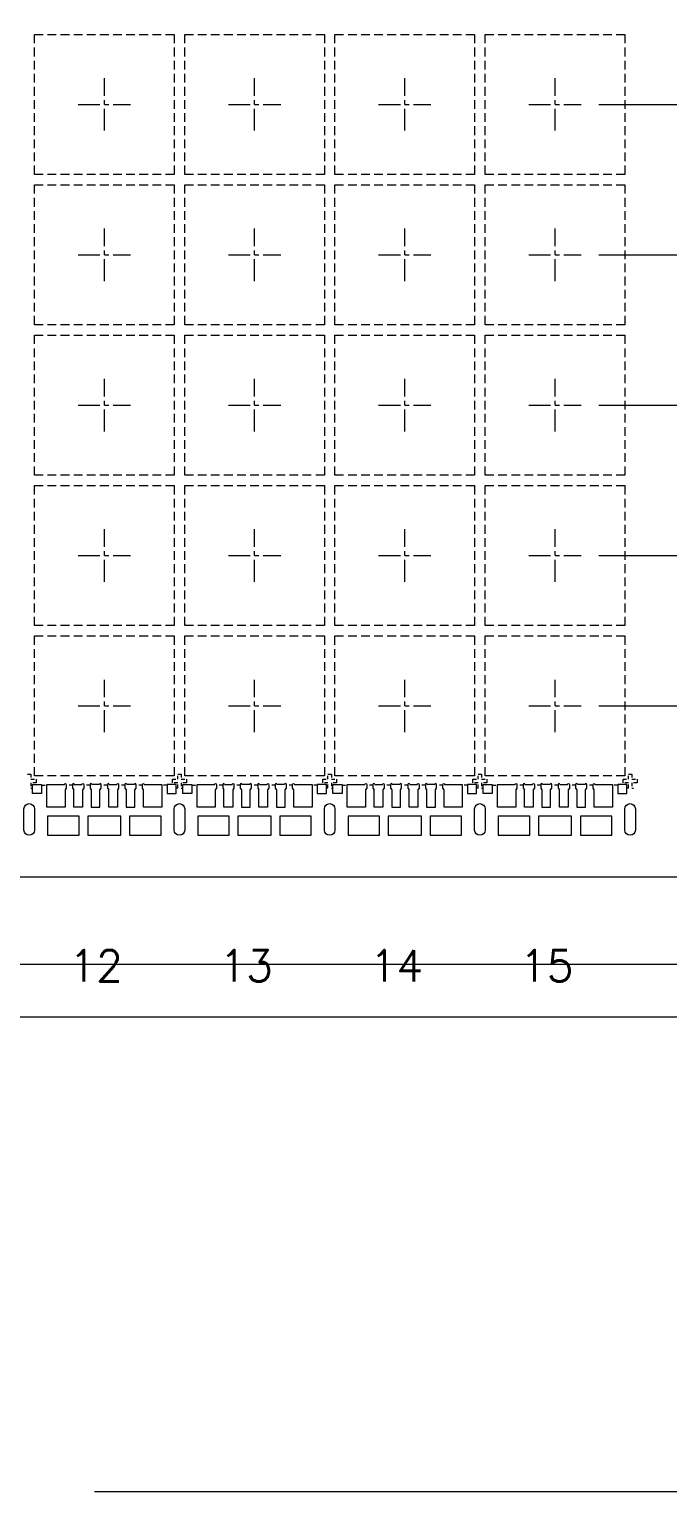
# Model space of a CAD drawing. Header units: millimetres. Extents: x 2103 to 2391, y 501 to 745.
# Drawn here: x 2218.71 to 2236.99, y 622.39 to 664.21 of the extents above; entities that cross this region are included whole.
import ezdxf

# ---------------------------------------------------------------- set-up
doc = ezdxf.new("R2010")
doc.units = ezdxf.units.MM
for name, pattern in [('CENTER', [2, 1.25, -0.25, 0.25, -0.25]), ('DASHED', [0.75, 0.5, -0.25]), ('HIDDEN', [0.375, 0.25, -0.125])]:
    doc.linetypes.add(name, pattern=pattern)
doc.layers.get('Defpoints').update_dxf_attribs({"lineweight": 18})
for name, color, linetype, lineweight in [('1', 7, 'Continuous', 18), ('1D', 4, 'Continuous', 18), ('2D', 4, 'Continuous', 18), ('PKG', 6, 'HIDDEN', 9)]:
    doc.layers.add(name, color=color, linetype=linetype, lineweight=lineweight)
doc.layers.add('中心线', color=1, linetype='CENTER')
doc.layers.add('标注', color=4, linetype='Continuous')
doc.styles.add('宋体', font='')
doc.styles.get('宋体').set_extended_font_data('宋体')
doc.dimstyles.new('St. ZB', dxfattribs={"dimtxt": 1.25, "dimasz": 0.8, "dimexe": 0.3, "dimexo": 0.2, "dimgap": 0.3, "dimtad": 0, "dimdec": 3, "dimzin": 0, "dimdsep": 46, "dimtxsty": '宋体', "dimcen": 0.09, "dimdle": 1.6, "dimclrd": 7, "dimclre": 1, "dimclrt": 256, "dimadec": 0, "dimazin": 0, "dimtfac": 1, "dimtdec": 3, "dimtmove": 0, "dimatfit": 3, "dimfxl": 1, "dimtolj": 1, "dimtzin": 0, "dimarcsym": 0})

# ---------------------------------------------------------------- blocks, each defined once
blk = doc.blocks.new('*D10')
at = {"layer": 'Defpoints', "color": 0, "transparency": 16777216}
for p in [(2203.711, 712.452), (2234.511, 662.064), (2246.019, 662.064)]:
    blk.add_point(p, dxfattribs=at)
at = {"layer": '标注', "color": 4, "linetype": 'Continuous', "lineweight": 5, "transparency": 16777216}
blk.add_line((2235.011, 662.064), (2246.019, 662.064), dxfattribs=at)
at = {"layer": '标注', "lineweight": 0, "transparency": 16777216, "insert": (2248.895, 662.064), "char_height": 1.25, "attachment_point": 5, "style": '宋体'}
blk.add_mtext('\\A1;50.388', dxfattribs=at)
blk = doc.blocks.new('*D11')
at = {"layer": 'Defpoints', "color": 0, "transparency": 16777216}
for p in [(2203.711, 712.452), (2234.511, 657.764), (2246.019, 657.764)]:
    blk.add_point(p, dxfattribs=at)
at = {"layer": '标注', "color": 4, "linetype": 'Continuous', "lineweight": 5, "transparency": 16777216}
blk.add_line((2235.011, 657.764), (2246.019, 657.764), dxfattribs=at)
at = {"layer": '标注', "lineweight": 0, "transparency": 16777216, "insert": (2248.895, 657.764), "char_height": 1.25, "attachment_point": 5, "style": '宋体'}
blk.add_mtext('\\A1;54.688', dxfattribs=at)
blk = doc.blocks.new('*D12')
at = {"layer": 'Defpoints', "color": 0, "transparency": 16777216}
for p in [(2203.711, 712.452), (2234.511, 653.464), (2246.019, 653.464)]:
    blk.add_point(p, dxfattribs=at)
at = {"layer": '标注', "color": 4, "linetype": 'Continuous', "lineweight": 5, "transparency": 16777216}
blk.add_line((2235.011, 653.464), (2246.019, 653.464), dxfattribs=at)
at = {"layer": '标注', "lineweight": 0, "transparency": 16777216, "insert": (2248.895, 653.464), "char_height": 1.25, "attachment_point": 5, "style": '宋体'}
blk.add_mtext('\\A1;58.988', dxfattribs=at)
blk = doc.blocks.new('*D13')
at = {"layer": 'Defpoints', "color": 0, "transparency": 16777216}
for p in [(2203.711, 712.452), (2234.511, 649.164), (2246.019, 649.164)]:
    blk.add_point(p, dxfattribs=at)
at = {"layer": '标注', "color": 4, "linetype": 'Continuous', "lineweight": 5, "transparency": 16777216}
blk.add_line((2235.011, 649.164), (2246.019, 649.164), dxfattribs=at)
at = {"layer": '标注', "lineweight": 0, "transparency": 16777216, "insert": (2248.906, 649.164), "char_height": 1.25, "attachment_point": 5, "style": '宋体'}
blk.add_mtext('\\A1;63.288', dxfattribs=at)
blk = doc.blocks.new('*D14')
at = {"layer": 'Defpoints', "color": 0, "transparency": 16777216}
for p in [(2203.711, 712.452), (2234.511, 644.864), (2246.019, 644.864)]:
    blk.add_point(p, dxfattribs=at)
at = {"layer": '标注', "color": 4, "linetype": 'Continuous', "lineweight": 5, "transparency": 16777216}
blk.add_line((2235.011, 644.864), (2246.019, 644.864), dxfattribs=at)
at = {"layer": '标注', "lineweight": 0, "transparency": 16777216, "insert": (2248.906, 644.864), "char_height": 1.25, "attachment_point": 5, "style": '宋体'}
blk.add_mtext('\\A1;67.588', dxfattribs=at)
blk = doc.blocks.new('*D45')
at = {"layer": 'Defpoints', "color": 0, "transparency": 16777216}
for p in [(2203.711, 712.452), (2202.286, 637.476), (2246.253, 636.875)]:
    blk.add_point(p, dxfattribs=at)
at = {"layer": '标注', "color": 4, "linetype": 'Continuous', "lineweight": 5, "transparency": 16777216}
for p, q in [((2202.786, 637.476), (2243.053, 637.476)), ((2243.053, 637.476), (2244.653, 636.875)), ((2244.653, 636.875), (2246.253, 636.875))]:
    blk.add_line(p, q, dxfattribs=at)
at = {"layer": '标注', "lineweight": 0, "transparency": 16777216, "insert": (2249.133, 636.875), "char_height": 1.25, "attachment_point": 5, "style": '宋体'}
blk.add_mtext('\\A1;74.976', dxfattribs=at)

msp = doc.modelspace()

# ---------------------------------------------------------------- linework, layer by layer
at = {"color": 6, "linetype": 'ByBlock', "lineweight": 0}
msp.add_lwpolyline([(2240.9606, 635.96442), (2165.4606, 635.96442), (2164.4606, 636.96442), (2164.4606, 636.96442), (2164.4606, 636.96442), (2164.4606, 647.46442), (2165.0606, 647.46442, 0.41421356), (2165.4606, 647.86442), (2165.4606, 667.06442, 0.41421356), (2165.0606, 667.46442), (2164.4606, 667.46442), (2164.4606, 682.46442), (2165.0606, 682.46442, 0.41421356), (2165.4606, 682.86442), (2165.4606, 702.06442, 0.41421356), (2165.0606, 702.46442), (2164.4606, 702.46442), (2164.4606, 712.96442), (2164.4606, 712.96442), (2164.4606, 712.96442), (2165.4606, 713.96442), (2240.9606, 713.96442)], format="xyb", dxfattribs=at)
at = {"lineweight": 0, "ltscale": 10}
for points in [[(2218.8606, 641.91942), (2218.8606, 641.31442, -1), (2218.5606, 641.31442), (2218.5606, 641.91942, -1)], [(2223.1606, 641.91942), (2223.1606, 641.31442, -1), (2222.8606, 641.31442), (2222.8606, 641.91942, -1)], [(2227.4606, 641.91942), (2227.4606, 641.31442, -1), (2227.1606, 641.31442), (2227.1606, 641.91942, -1)], [(2231.7606, 641.91942), (2231.7606, 641.31442, -1), (2231.4606, 641.31442), (2231.4606, 641.91942, -1)], [(2236.0606, 641.91942), (2236.0606, 641.31442, -1), (2235.7606, 641.31442), (2235.7606, 641.91942, -1)]]:
    msp.add_lwpolyline(points, format="xyb", close=True, dxfattribs=at)
for points in [[(2219.2356, 641.71442), (2219.2356, 641.16442), (2220.1356, 641.16442), (2220.1356, 641.71442)], [(2220.3856, 641.71442), (2220.3856, 641.16442), (2221.3356, 641.16442), (2221.3356, 641.71442)], [(2221.5856, 641.71442), (2221.5856, 641.16442), (2222.4856, 641.16442), (2222.4856, 641.71442)], [(2223.5356, 641.71442), (2223.5356, 641.16442), (2224.4356, 641.16442), (2224.4356, 641.71442)], [(2224.6856, 641.71442), (2224.6856, 641.16442), (2225.6356, 641.16442), (2225.6356, 641.71442)], [(2225.8856, 641.71442), (2225.8856, 641.16442), (2226.7856, 641.16442), (2226.7856, 641.71442)], [(2227.8356, 641.71442), (2227.8356, 641.16442), (2228.7356, 641.16442), (2228.7356, 641.71442)], [(2228.9856, 641.71442), (2228.9856, 641.16442), (2229.9356, 641.16442), (2229.9356, 641.71442)], [(2230.1856, 641.71442), (2230.1856, 641.16442), (2231.0856, 641.16442), (2231.0856, 641.71442)], [(2232.1356, 641.71442), (2232.1356, 641.16442), (2233.0356, 641.16442), (2233.0356, 641.71442)], [(2233.2856, 641.71442), (2233.2856, 641.16442), (2234.2356, 641.16442), (2234.2356, 641.71442)], [(2234.4856, 641.71442), (2234.4856, 641.16442), (2235.3856, 641.16442), (2235.3856, 641.71442)]]:
    msp.add_lwpolyline(points, close=True, dxfattribs=at)
at = {"layer": '1', "lineweight": 0}
for points in [[(2219.0656, 642.61942), (2219.0656, 642.35942), (2218.8056, 642.35942), (2218.8056, 642.61942)], [(2222.6556, 642.61942), (2222.6556, 642.35942), (2222.9156, 642.35942), (2222.9156, 642.61942)], [(2223.3656, 642.61942), (2223.3656, 642.35942), (2223.1056, 642.35942), (2223.1056, 642.61942)], [(2226.9556, 642.61942), (2226.9556, 642.35942), (2227.2156, 642.35942), (2227.2156, 642.61942)], [(2227.6656, 642.61942), (2227.6656, 642.35942), (2227.4056, 642.35942), (2227.4056, 642.61942)], [(2231.2556, 642.61942), (2231.2556, 642.35942), (2231.5156, 642.35942), (2231.5156, 642.61942)], [(2231.9656, 642.61942), (2231.9656, 642.35942), (2231.7056, 642.35942), (2231.7056, 642.61942)], [(2235.5556, 642.61942), (2235.5556, 642.35942), (2235.8156, 642.35942), (2235.8156, 642.61942)]]:
    msp.add_lwpolyline(points, close=True, dxfattribs=at)
for points in [[(2219.7356, 642.46442), (2219.7356, 641.96442), (2219.2156, 641.96442), (2219.2156, 642.61942), (2219.7206, 642.61942, -1), (2219.7706, 642.61942), (2219.7706, 642.51442)], [(2221.9506, 642.51442), (2221.9506, 642.61942, -1), (2222.0006, 642.61942), (2222.5056, 642.61942), (2222.5056, 641.96442), (2221.9856, 641.96442), (2221.9856, 642.46442)], [(2224.0356, 642.46442), (2224.0356, 641.96442), (2223.5156, 641.96442), (2223.5156, 642.61942), (2224.0206, 642.61942, -1), (2224.0706, 642.61942), (2224.0706, 642.51442)], [(2226.2506, 642.51442), (2226.2506, 642.61942, -1), (2226.3006, 642.61942), (2226.8056, 642.61942), (2226.8056, 641.96442), (2226.2856, 641.96442), (2226.2856, 642.46442)], [(2228.3356, 642.46442), (2228.3356, 641.96442), (2227.8156, 641.96442), (2227.8156, 642.61942), (2228.3206, 642.61942, -1), (2228.3706, 642.61942), (2228.3706, 642.51442)], [(2230.5506, 642.51442), (2230.5506, 642.61942, -1), (2230.6006, 642.61942), (2231.1056, 642.61942), (2231.1056, 641.96442), (2230.5856, 641.96442), (2230.5856, 642.46442)], [(2232.6356, 642.46442), (2232.6356, 641.96442), (2232.1156, 641.96442), (2232.1156, 642.61942), (2232.6206, 642.61942, -1), (2232.6706, 642.61942), (2232.6706, 642.51442)], [(2234.8506, 642.51442), (2234.8506, 642.61942, -1), (2234.9006, 642.61942), (2235.4056, 642.61942), (2235.4056, 641.96442), (2234.8856, 641.96442), (2234.8856, 642.46442)]]:
    msp.add_lwpolyline(points, format="xyb", close=True, dxfattribs=at)
at = {"layer": '1', "color": 7, "lineweight": 0}
for points in [[(2220.0006, 642.61942, 1), (2219.9506, 642.61942), (2219.9506, 642.51442), (2219.9856, 642.46442)], [(2221.0006, 642.61942, 1), (2220.9506, 642.61942), (2220.9506, 642.51442), (2220.9856, 642.46442)], [(2224.3006, 642.61942, 1), (2224.2506, 642.61942), (2224.2506, 642.51442), (2224.2856, 642.46442)], [(2225.3006, 642.61942, 1), (2225.2506, 642.61942), (2225.2506, 642.51442), (2225.2856, 642.46442)], [(2228.6006, 642.61942, 1), (2228.5506, 642.61942), (2228.5506, 642.51442), (2228.5856, 642.46442)], [(2229.6006, 642.61942, 1), (2229.5506, 642.61942), (2229.5506, 642.51442), (2229.5856, 642.46442)], [(2232.9006, 642.61942, 1), (2232.8506, 642.61942), (2232.8506, 642.51442), (2232.8856, 642.46442)], [(2233.9006, 642.61942, 1), (2233.8506, 642.61942), (2233.8506, 642.51442), (2233.8856, 642.46442)]]:
    msp.add_lwpolyline(points, format="xyb", dxfattribs=at)
at = {"layer": '1', "lineweight": 0}
for points in [[(2220.0006, 642.61942), (2220.2206, 642.61942, -1), (2220.2706, 642.61942), (2220.2706, 642.51442), (2220.2356, 642.46442), (2220.2356, 641.96442), (2219.9856, 641.96442), (2219.9856, 642.46442)], [(2221.0006, 642.61942), (2221.2206, 642.61942, -1), (2221.2706, 642.61942), (2221.2706, 642.51442), (2221.2356, 642.46442), (2221.2356, 641.96442), (2220.9856, 641.96442), (2220.9856, 642.46442)], [(2224.3006, 642.61942), (2224.5206, 642.61942, -1), (2224.5706, 642.61942), (2224.5706, 642.51442), (2224.5356, 642.46442), (2224.5356, 641.96442), (2224.2856, 641.96442), (2224.2856, 642.46442)], [(2225.3006, 642.61942), (2225.5206, 642.61942, -1), (2225.5706, 642.61942), (2225.5706, 642.51442), (2225.5356, 642.46442), (2225.5356, 641.96442), (2225.2856, 641.96442), (2225.2856, 642.46442)], [(2228.6006, 642.61942), (2228.8206, 642.61942, -1), (2228.8706, 642.61942), (2228.8706, 642.51442), (2228.8356, 642.46442), (2228.8356, 641.96442), (2228.5856, 641.96442), (2228.5856, 642.46442)], [(2229.6006, 642.61942), (2229.8206, 642.61942, -1), (2229.8706, 642.61942), (2229.8706, 642.51442), (2229.8356, 642.46442), (2229.8356, 641.96442), (2229.5856, 641.96442), (2229.5856, 642.46442)], [(2232.9006, 642.61942), (2233.1206, 642.61942, -1), (2233.1706, 642.61942), (2233.1706, 642.51442), (2233.1356, 642.46442), (2233.1356, 641.96442), (2232.8856, 641.96442), (2232.8856, 642.46442)], [(2233.9006, 642.61942), (2234.1206, 642.61942, -1), (2234.1706, 642.61942), (2234.1706, 642.51442), (2234.1356, 642.46442), (2234.1356, 641.96442), (2233.8856, 641.96442), (2233.8856, 642.46442)]]:
    msp.add_lwpolyline(points, format="xyb", dxfattribs=at)
at = {"layer": '1', "color": 7, "lineweight": 0}
for points in [[(2220.7706, 642.61942, 1), (2220.7206, 642.61942), (2220.5006, 642.61942, 1), (2220.4506, 642.61942), (2220.4506, 642.51442), (2220.4856, 642.46442), (2220.4856, 641.96442), (2220.7356, 641.96442), (2220.7356, 642.46442), (2220.7706, 642.51442)], [(2221.7706, 642.61942, 1), (2221.7206, 642.61942), (2221.5006, 642.61942, 1), (2221.4506, 642.61942), (2221.4506, 642.51442), (2221.4856, 642.46442), (2221.4856, 641.96442), (2221.7356, 641.96442), (2221.7356, 642.46442), (2221.7706, 642.51442)], [(2225.0706, 642.61942, 1), (2225.0206, 642.61942), (2224.8006, 642.61942, 1), (2224.7506, 642.61942), (2224.7506, 642.51442), (2224.7856, 642.46442), (2224.7856, 641.96442), (2225.0356, 641.96442), (2225.0356, 642.46442), (2225.0706, 642.51442)], [(2226.0706, 642.61942, 1), (2226.0206, 642.61942), (2225.8006, 642.61942, 1), (2225.7506, 642.61942), (2225.7506, 642.51442), (2225.7856, 642.46442), (2225.7856, 641.96442), (2226.0356, 641.96442), (2226.0356, 642.46442), (2226.0706, 642.51442)], [(2229.3706, 642.61942, 1), (2229.3206, 642.61942), (2229.1006, 642.61942, 1), (2229.0506, 642.61942), (2229.0506, 642.51442), (2229.0856, 642.46442), (2229.0856, 641.96442), (2229.3356, 641.96442), (2229.3356, 642.46442), (2229.3706, 642.51442)], [(2230.3706, 642.61942, 1), (2230.3206, 642.61942), (2230.1006, 642.61942, 1), (2230.0506, 642.61942), (2230.0506, 642.51442), (2230.0856, 642.46442), (2230.0856, 641.96442), (2230.3356, 641.96442), (2230.3356, 642.46442), (2230.3706, 642.51442)], [(2233.6706, 642.61942, 1), (2233.6206, 642.61942), (2233.4006, 642.61942, 1), (2233.3506, 642.61942), (2233.3506, 642.51442), (2233.3856, 642.46442), (2233.3856, 641.96442), (2233.6356, 641.96442), (2233.6356, 642.46442), (2233.6706, 642.51442)], [(2234.6706, 642.61942, 1), (2234.6206, 642.61942), (2234.4006, 642.61942, 1), (2234.3506, 642.61942), (2234.3506, 642.51442), (2234.3856, 642.46442), (2234.3856, 641.96442), (2234.6356, 641.96442), (2234.6356, 642.46442), (2234.6706, 642.51442)]]:
    msp.add_lwpolyline(points, format="xyb", close=True, dxfattribs=at)
at = {"layer": '1D', "color": 1, "lineweight": 0}
msp.add_lwpolyline([(2240.9606, 639.96442), (2168.9606, 639.96442), (2168.9606, 709.96442), (2240.9606, 709.96442)], dxfattribs=at)
at = {"layer": '1D', "linetype": 'HIDDEN', "lineweight": 0, "ltscale": 0.1}
for points in [[(2219.0656, 642.59442), (2219.2156, 642.59442)], [(2219.9506, 642.59442), (2219.7706, 642.59442)], [(2220.4506, 642.59442), (2220.2706, 642.59442)], [(2220.9506, 642.59442), (2220.7706, 642.59442)], [(2221.4506, 642.59442), (2221.2706, 642.59442)], [(2221.9506, 642.59442), (2221.7706, 642.59442)], [(2222.6556, 642.59442), (2222.5056, 642.59442)], [(2223.3656, 642.59442), (2223.5156, 642.59442)], [(2224.2506, 642.59442), (2224.0706, 642.59442)], [(2224.7506, 642.59442), (2224.5706, 642.59442)], [(2225.2506, 642.59442), (2225.0706, 642.59442)], [(2225.7506, 642.59442), (2225.5706, 642.59442)], [(2226.2506, 642.59442), (2226.0706, 642.59442)], [(2226.9556, 642.59442), (2226.8056, 642.59442)], [(2227.6656, 642.59442), (2227.8156, 642.59442)], [(2228.5506, 642.59442), (2228.3706, 642.59442)], [(2229.0506, 642.59442), (2228.8706, 642.59442)], [(2229.5506, 642.59442), (2229.3706, 642.59442)], [(2230.0506, 642.59442), (2229.8706, 642.59442)], [(2230.5506, 642.59442), (2230.3706, 642.59442)], [(2231.2556, 642.59442), (2231.1056, 642.59442)], [(2231.9656, 642.59442), (2232.1156, 642.59442)], [(2232.8506, 642.59442), (2232.6706, 642.59442)], [(2233.3506, 642.59442), (2233.1706, 642.59442)], [(2233.8506, 642.59442), (2233.6706, 642.59442)], [(2234.3506, 642.59442), (2234.1706, 642.59442)], [(2234.8506, 642.59442), (2234.6706, 642.59442)], [(2235.5556, 642.59442), (2235.4056, 642.59442)]]:
    msp.add_lwpolyline(points, dxfattribs=at)
at = {"layer": '2D', "color": 4, "linetype": 'HIDDEN', "lineweight": 0, "ltscale": 0.05}
for p, q in [((2218.6606, 642.91442), (2218.7606, 642.91442)), ((2218.7606, 642.91442), (2218.7606, 642.76442)), ((2222.9606, 642.91442), (2223.0606, 642.91442)), ((2222.9606, 642.76442), (2222.9606, 642.91442)), ((2223.0606, 642.91442), (2223.0606, 642.76442)), ((2227.2606, 642.91442), (2227.3606, 642.91442)), ((2227.2606, 642.76442), (2227.2606, 642.91442)), ((2227.3606, 642.91442), (2227.3606, 642.76442)), ((2231.5606, 642.91442), (2231.6606, 642.91442)), ((2231.5606, 642.76442), (2231.5606, 642.91442)), ((2231.6606, 642.91442), (2231.6606, 642.76442)), ((2235.8606, 642.91442), (2235.9606, 642.91442)), ((2235.8606, 642.76442), (2235.8606, 642.91442)), ((2235.9606, 642.91442), (2235.9606, 642.76442)), ((2218.7606, 642.76442), (2218.9106, 642.76442)), ((2218.9106, 642.66442), (2218.7606, 642.66442)), ((2218.7606, 642.66442), (2218.7606, 642.51442)), ((2218.7606, 642.51442), (2218.8056, 642.51442)), ((2218.9106, 642.76442), (2218.9106, 642.66442)), ((2222.8106, 642.66442), (2222.8106, 642.76442)), ((2222.8106, 642.76442), (2222.9606, 642.76442)), ((2222.9606, 642.66442), (2222.8106, 642.66442)), ((2222.9606, 642.51442), (2222.9156, 642.51442)), ((2222.9606, 642.51442), (2222.9606, 642.66442)), ((2223.0606, 642.76442), (2223.2106, 642.76442)), ((2223.2106, 642.66442), (2223.0606, 642.66442)), ((2223.0606, 642.66442), (2223.0606, 642.51442)), ((2223.0606, 642.51442), (2223.1056, 642.51442)), ((2223.2106, 642.76442), (2223.2106, 642.66442)), ((2227.1106, 642.66442), (2227.1106, 642.76442)), ((2227.1106, 642.76442), (2227.2606, 642.76442)), ((2227.2606, 642.66442), (2227.1106, 642.66442)), ((2227.2606, 642.51442), (2227.2156, 642.51442)), ((2227.2606, 642.51442), (2227.2606, 642.66442)), ((2227.3606, 642.76442), (2227.5106, 642.76442)), ((2227.5106, 642.66442), (2227.3606, 642.66442)), ((2227.3606, 642.66442), (2227.3606, 642.51442)), ((2227.3606, 642.51442), (2227.4056, 642.51442)), ((2227.5106, 642.76442), (2227.5106, 642.66442)), ((2231.4106, 642.66442), (2231.4106, 642.76442)), ((2231.4106, 642.76442), (2231.5606, 642.76442)), ((2231.5606, 642.66442), (2231.4106, 642.66442)), ((2231.5606, 642.51442), (2231.5156, 642.51442)), ((2231.5606, 642.51442), (2231.5606, 642.66442)), ((2231.6606, 642.76442), (2231.8106, 642.76442)), ((2231.8106, 642.66442), (2231.6606, 642.66442)), ((2231.6606, 642.66442), (2231.6606, 642.51442)), ((2231.6606, 642.51442), (2231.7056, 642.51442)), ((2231.8106, 642.76442), (2231.8106, 642.66442)), ((2235.7106, 642.66442), (2235.7106, 642.76442)), ((2235.7106, 642.76442), (2235.8606, 642.76442)), ((2235.8606, 642.66442), (2235.7106, 642.66442)), ((2235.8606, 642.51442), (2235.8156, 642.51442)), ((2235.8606, 642.51442), (2235.8606, 642.66442)), ((2235.9606, 642.76442), (2236.1106, 642.76442)), ((2236.1106, 642.66442), (2235.9606, 642.66442)), ((2235.9606, 642.66442), (2235.9606, 642.51442)), ((2235.9606, 642.51442), (2236.0056, 642.51442)), ((2236.1106, 642.76442), (2236.1106, 642.66442))]:
    msp.add_line(p, q, dxfattribs=at)
at = {"layer": 'PKG', "color": 2, "linetype": 'DASHED', "lineweight": 0, "ltscale": 0.5}
for points in [[(2218.8606, 664.06442), (2222.8606, 664.06442), (2222.8606, 660.06442), (2218.8606, 660.06442)], [(2223.1606, 664.06442), (2227.1606, 664.06442), (2227.1606, 660.06442), (2223.1606, 660.06442)], [(2227.4606, 664.06442), (2231.4606, 664.06442), (2231.4606, 660.06442), (2227.4606, 660.06442)], [(2231.7606, 664.06442), (2235.7606, 664.06442), (2235.7606, 660.06442), (2231.7606, 660.06442)], [(2218.8606, 659.76442), (2222.8606, 659.76442), (2222.8606, 655.76442), (2218.8606, 655.76442)], [(2223.1606, 659.76442), (2227.1606, 659.76442), (2227.1606, 655.76442), (2223.1606, 655.76442)], [(2227.4606, 659.76442), (2231.4606, 659.76442), (2231.4606, 655.76442), (2227.4606, 655.76442)], [(2231.7606, 659.76442), (2235.7606, 659.76442), (2235.7606, 655.76442), (2231.7606, 655.76442)], [(2218.8606, 655.46442), (2222.8606, 655.46442), (2222.8606, 651.46442), (2218.8606, 651.46442)], [(2223.1606, 655.46442), (2227.1606, 655.46442), (2227.1606, 651.46442), (2223.1606, 651.46442)], [(2227.4606, 655.46442), (2231.4606, 655.46442), (2231.4606, 651.46442), (2227.4606, 651.46442)], [(2231.7606, 655.46442), (2235.7606, 655.46442), (2235.7606, 651.46442), (2231.7606, 651.46442)], [(2218.8606, 651.16442), (2222.8606, 651.16442), (2222.8606, 647.16442), (2218.8606, 647.16442)], [(2223.1606, 651.16442), (2227.1606, 651.16442), (2227.1606, 647.16442), (2223.1606, 647.16442)], [(2227.4606, 651.16442), (2231.4606, 651.16442), (2231.4606, 647.16442), (2227.4606, 647.16442)], [(2231.7606, 651.16442), (2235.7606, 651.16442), (2235.7606, 647.16442), (2231.7606, 647.16442)], [(2218.8606, 646.86442), (2222.8606, 646.86442), (2222.8606, 642.86442), (2218.8606, 642.86442)], [(2223.1606, 646.86442), (2227.1606, 646.86442), (2227.1606, 642.86442), (2223.1606, 642.86442)], [(2227.4606, 646.86442), (2231.4606, 646.86442), (2231.4606, 642.86442), (2227.4606, 642.86442)], [(2231.7606, 646.86442), (2235.7606, 646.86442), (2235.7606, 642.86442), (2231.7606, 642.86442)]]:
    msp.add_lwpolyline(points, close=True, dxfattribs=at)
at = {"layer": '中心线', "color": 1, "linetype": 'CENTER', "lineweight": 0, "ltscale": 0.5}
for p, q in [((2220.8606, 661.31442), (2220.8606, 662.81442)), ((2225.1606, 661.31442), (2225.1606, 662.81442)), ((2229.4606, 661.31442), (2229.4606, 662.81442)), ((2233.7606, 661.31442), (2233.7606, 662.81442)), ((2220.1106, 662.06442), (2221.6106, 662.06442)), ((2224.4106, 662.06442), (2225.9106, 662.06442)), ((2228.7106, 662.06442), (2230.2106, 662.06442)), ((2233.0106, 662.06442), (2234.5106, 662.06442)), ((2220.8606, 657.01442), (2220.8606, 658.51442)), ((2225.1606, 657.01442), (2225.1606, 658.51442)), ((2229.4606, 657.01442), (2229.4606, 658.51442)), ((2233.7606, 657.01442), (2233.7606, 658.51442)), ((2220.1106, 657.76442), (2221.6106, 657.76442)), ((2224.4106, 657.76442), (2225.9106, 657.76442)), ((2228.7106, 657.76442), (2230.2106, 657.76442)), ((2233.0106, 657.76442), (2234.5106, 657.76442)), ((2220.8606, 652.71442), (2220.8606, 654.21442)), ((2225.1606, 652.71442), (2225.1606, 654.21442)), ((2229.4606, 652.71442), (2229.4606, 654.21442)), ((2233.7606, 652.71442), (2233.7606, 654.21442)), ((2220.1106, 653.46442), (2221.6106, 653.46442)), ((2224.4106, 653.46442), (2225.9106, 653.46442)), ((2228.7106, 653.46442), (2230.2106, 653.46442)), ((2233.0106, 653.46442), (2234.5106, 653.46442)), ((2220.8606, 648.41442), (2220.8606, 649.91442)), ((2225.1606, 648.41442), (2225.1606, 649.91442)), ((2229.4606, 648.41442), (2229.4606, 649.91442)), ((2233.7606, 648.41442), (2233.7606, 649.91442)), ((2220.1106, 649.16442), (2221.6106, 649.16442)), ((2224.4106, 649.16442), (2225.9106, 649.16442)), ((2228.7106, 649.16442), (2230.2106, 649.16442)), ((2233.0106, 649.16442), (2234.5106, 649.16442)), ((2220.8606, 644.11442), (2220.8606, 645.61442)), ((2225.1606, 644.11442), (2225.1606, 645.61442)), ((2229.4606, 644.11442), (2229.4606, 645.61442)), ((2233.7606, 644.11442), (2233.7606, 645.61442)), ((2220.1106, 644.86442), (2221.6106, 644.86442)), ((2224.4106, 644.86442), (2225.9106, 644.86442)), ((2228.7106, 644.86442), (2230.2106, 644.86442)), ((2233.0106, 644.86442), (2234.5106, 644.86442))]:
    msp.add_line(p, q, dxfattribs=at)
at = {"layer": '标注', "lineweight": 0}
msp.add_line((2240.9606, 622.39136), (2220.58361, 622.39136), dxfattribs=at)

# ---------------------------------------------------------------- texts
at = {"layer": '标注', "lineweight": 0, "char_height": 0.8928574, "attachment_point": 5, "style": '宋体'}
for s, insert in [('{\\Fsimplex|c134;12}', (2220.6225, 637.43358, -0.12403)), ('{\\Fsimplex|c134;13}', (2224.9225, 637.43358, -0.12403)), ('{\\Fsimplex|c134;14}', (2229.2225, 637.43358, -0.12403)), ('{\\Fsimplex|c134;15}', (2233.5225, 637.43358, -0.12403))]:
    msp.add_mtext(s, dxfattribs=dict(at, insert=insert))

# ---------------------------------------------------------------- dimensions: what is measured, and where the dimension line sits
at = {"layer": '标注', "lineweight": 0}
for feature_location, offset, override, picture, middle in [((2202.2856, 637.47642), (43.9673, -0.60179), {"dimexo": 0.5, "dimsah": 1, "dimclrd": 1, "dimclre": 4, "dimlwe": 5}, '*D45', (2249.13321, 636.87463)), ((2234.5106, 662.06442), (11.508, 0), {"dimexo": 0.5, "dimtxsty": '宋体', "dimsah": 1, "dimclrd": 1, "dimclre": 4, "dimlwe": 5}, '*D10', (2248.89542, 662.06442)), ((2234.5106, 657.76442), (11.508, 0), {"dimexo": 0.5, "dimtxsty": '宋体', "dimsah": 1, "dimclrd": 1, "dimclre": 4, "dimlwe": 5}, '*D11', (2248.89542, 657.76442)), ((2234.5106, 653.46442), (11.508, 0), {"dimexo": 0.5, "dimtxsty": '宋体', "dimsah": 1, "dimclrd": 1, "dimclre": 4, "dimlwe": 5}, '*D12', (2248.89542, 653.46442)), ((2234.5106, 649.16442), (11.508, 0), {"dimexo": 0.5, "dimtxsty": '宋体', "dimsah": 1, "dimclrd": 1, "dimclre": 4, "dimlwe": 5}, '*D13', (2248.90589, 649.16442)), ((2234.5106, 644.86442), (11.508, 0), {"dimexo": 0.5, "dimtxsty": '宋体', "dimsah": 1, "dimclrd": 1, "dimclre": 4, "dimlwe": 5}, '*D14', (2248.90589, 644.86442))]:
    dim = msp.add_ordinate_dim(feature_location=feature_location, offset=offset, dtype=0, origin=(2203.7106, 712.45242), dimstyle='St. ZB', override=override, dxfattribs=at)
    dim.commit()
    dim.dimension.update_dxf_attribs({"geometry": picture, "text_midpoint": middle})

doc.saveas('drawing.dxf')
